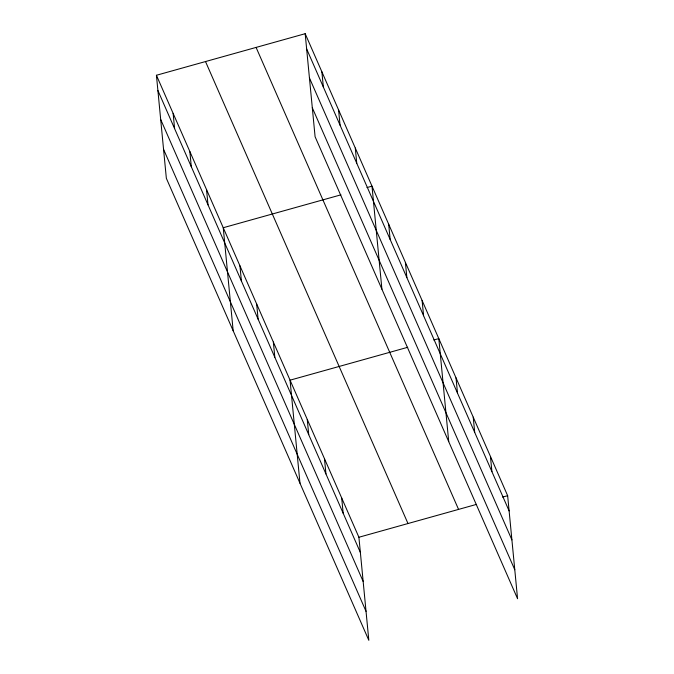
<?xml version="1.0" encoding="UTF-8"?>
<svg xmlns="http://www.w3.org/2000/svg" width="674" height="674" viewBox="0 0 674 674"><rect width="100%" height="100%" fill="white"/><g stroke="black" fill="none" stroke-linecap="round" stroke-linejoin="round"><path stroke-width="1.01" d="M156.427 75.269L358.905 537.254L368.821 640.3L166.352 178.315L156.427 75.269L305.179 33.7L507.648 495.685L517.573 598.731L315.095 136.746L305.179 33.7M340.934 194.837L223.246 227.728L233.162 330.766M366.985 187.557L371.997 186.159L381.914 289.197M407.753 347.287L290.056 380.178L299.981 483.224M433.803 340.008L438.808 338.609L448.732 441.655M358.905 537.254L476.594 504.363M502.644 497.092L507.648 495.685M306.645 48.932L509.123 510.917M309.433 77.906L511.911 539.899M312.306 107.764L514.784 569.749M256.086 47.416L458.564 509.409M205.511 61.553L407.989 523.538M157.893 90.501L360.371 552.486M160.682 119.475L363.16 581.468M163.555 149.333L366.033 611.326M490.445 456.416L491.91 471.648M473.232 417.147L474.698 432.379M456.02 377.878L457.486 393.111M422.109 300.494L423.575 315.727M405.403 262.388L406.869 277.612M388.696 224.273L390.162 239.506M355.291 148.044L356.757 163.277M338.584 109.929L340.05 125.162M321.877 71.815L323.352 87.047M341.693 497.985L343.159 513.217M324.48 458.716L325.946 473.948M307.268 419.447L308.734 434.679M273.358 342.063L274.824 357.296M256.651 303.957L258.117 319.181M239.944 265.842L241.41 281.075M206.539 189.613L208.005 204.845M189.832 151.498L191.298 166.731M173.134 113.384L174.6 128.616"/></g></svg>
